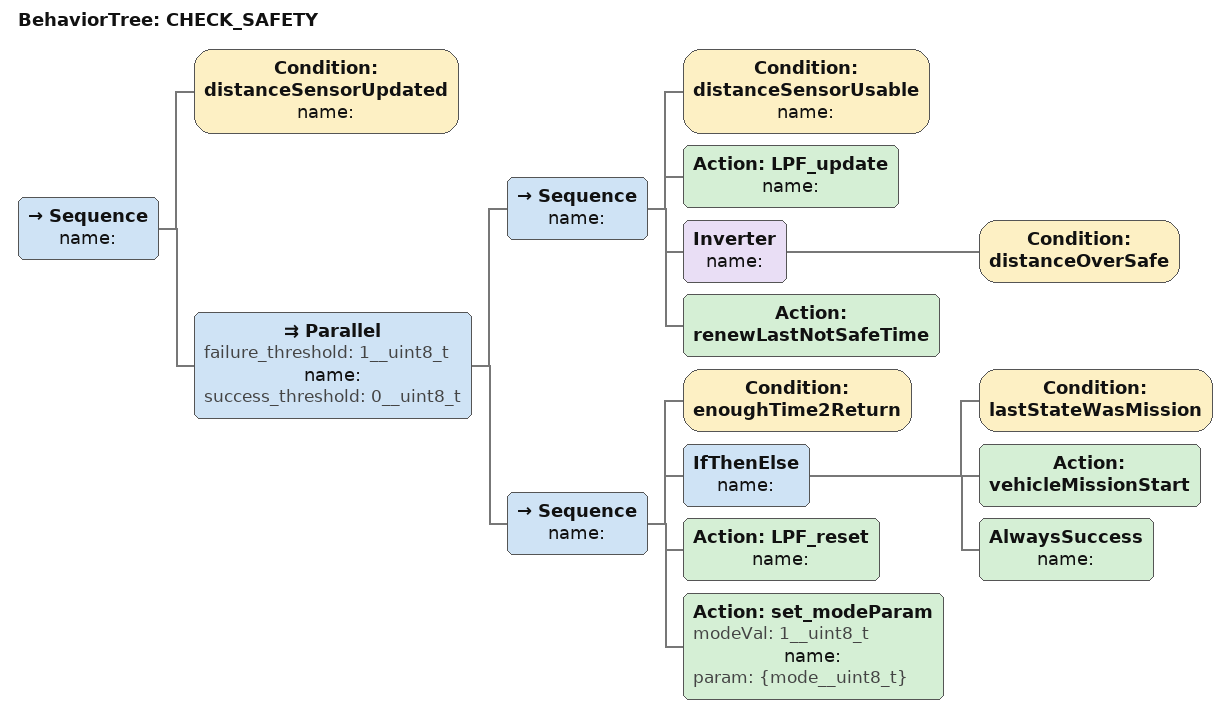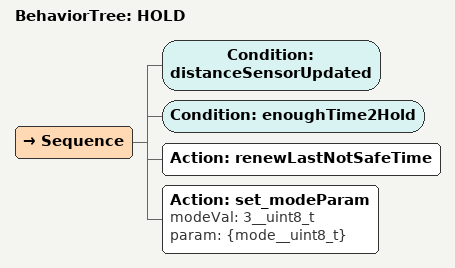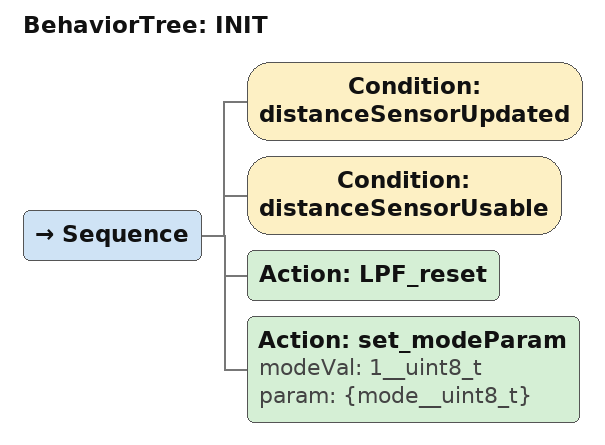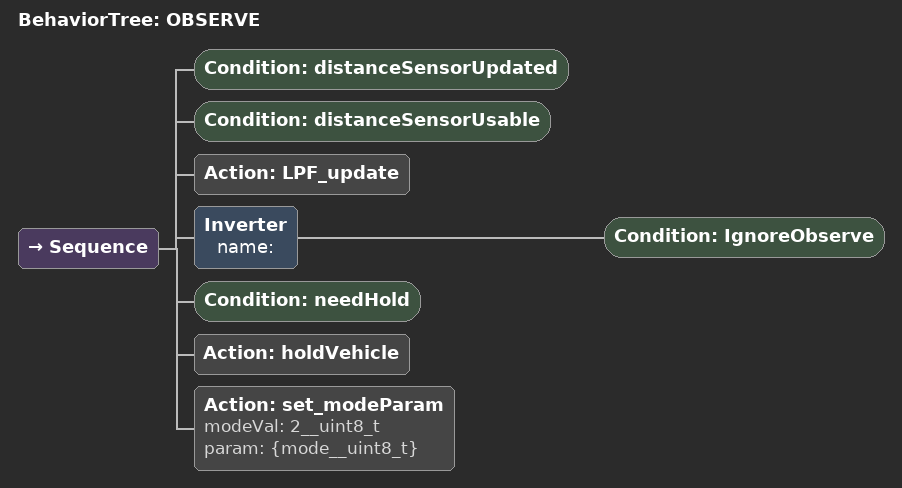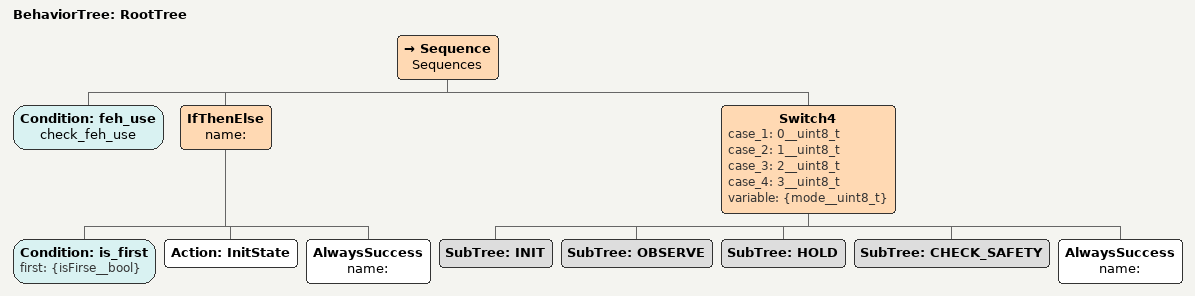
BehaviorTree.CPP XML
<?xml version="1.0"?>
<root main_tree_to_execute="RootTree">
    <BehaviorTree ID="CHECK_SAFETY">
        <Sequence name="">
            <Condition ID="distanceSensorUpdated" name=""/>
            <Parallel failure_threshold="1__uint8_t" name="" success_threshold="0__uint8_t">
                <Sequence name="">
                    <Condition ID="distanceSensorUsable" name=""/>
                    <Action ID="LPF_update" name=""/>
                    <Inverter name="">
                        <Condition ID="distanceOverSafe"/>
                    </Inverter>
                    <Action ID="renewLastNotSafeTime"/>
                </Sequence>
                <Sequence name="">
                    <Condition ID="enoughTime2Return"/>
                    <IfThenElse name="">
                        <Condition ID="lastStateWasMission"/>
                        <Action ID="vehicleMissionStart"/>
                        <AlwaysSuccess name=""/>
                    </IfThenElse>
                    <Action ID="LPF_reset" name=""/>
                    <Action ID="set_modeParam" modeVal="1__uint8_t" name="" param="{mode__uint8_t}"/>
                </Sequence>
            </Parallel>
        </Sequence>
    </BehaviorTree>
    <BehaviorTree ID="HOLD">
        <Sequence>
            <Condition ID="distanceSensorUpdated"/>
            <Condition ID="enoughTime2Hold"/>
            <Action ID="renewLastNotSafeTime"/>
            <Action ID="set_modeParam" modeVal="3__uint8_t" param="{mode__uint8_t}"/>
        </Sequence>
    </BehaviorTree>
    <BehaviorTree ID="INIT">
        <Sequence>
            <Condition ID="distanceSensorUpdated"/>
            <Condition ID="distanceSensorUsable"/>
            <Action ID="LPF_reset"/>
            <Action ID="set_modeParam" modeVal="1__uint8_t" param="{mode__uint8_t}"/>
        </Sequence>
    </BehaviorTree>
    <BehaviorTree ID="OBSERVE">
        <Sequence>
            <Condition ID="distanceSensorUpdated"/>
            <Condition ID="distanceSensorUsable"/>
            <Action ID="LPF_update"/>
            <Inverter name="">
                <Condition ID="IgnoreObserve"/>
            </Inverter>
            <Condition ID="needHold"/>
            <Action ID="holdVehicle"/>
            <Action ID="set_modeParam" modeVal="2__uint8_t" param="{mode__uint8_t}"/>
        </Sequence>
    </BehaviorTree>
    <BehaviorTree ID="RootTree">
        <Sequence name="Sequences">
            <Condition ID="feh_use" name="check_feh_use"/>
            <IfThenElse name="">
                <Condition ID="is_first" first="{isFirse__bool}"/>
                <Action ID="InitState"/>
                <AlwaysSuccess name=""/>
            </IfThenElse>
            <Switch4 case_1="0__uint8_t" case_2="1__uint8_t" case_3="2__uint8_t" case_4="3__uint8_t" variable="{mode__uint8_t}">
                <SubTree ID="INIT"/>
                <SubTree ID="OBSERVE"/>
                <SubTree ID="HOLD"/>
                <SubTree ID="CHECK_SAFETY"/>
                <AlwaysSuccess name=""/>
            </Switch4>
        </Sequence>
    </BehaviorTree>
</root>
